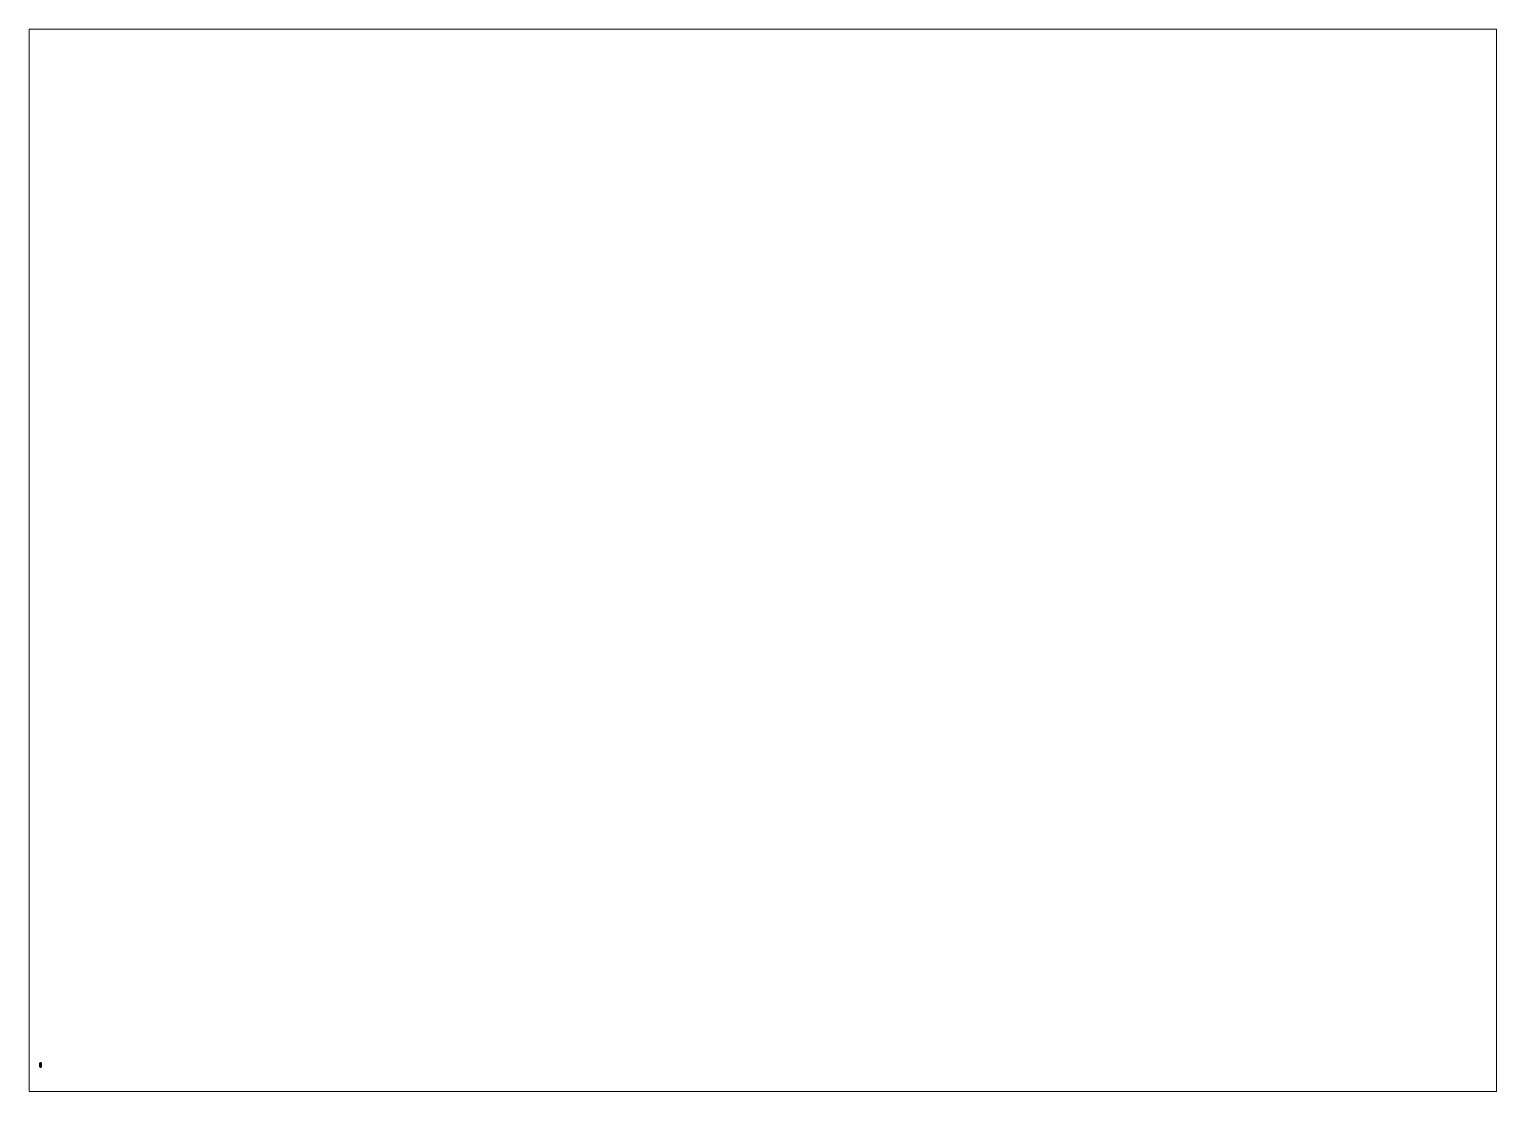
# Paper-space layout 'Layout1' of a CAD drawing. Extents: x 28 to 251, y 20 to 181.
# The model-space entities are those that its viewports show. They can reach past a viewport. Long polylines and large blocks are cut down to what shows.
import ezdxf

# ---------------------------------------------------------------- set-up
doc = ezdxf.new("R2010")
doc.units = 0
doc.layers.get('0').update_dxf_attribs({"linetype": 'CONTINUOUS'})
doc.layers.add('WHEELS', color=2, linetype='CONTINUOUS')

msp = doc.modelspace()

# ---------------------------------------------------------------- linework, layer by layer
at = {"layer": 'WHEELS'}
for points in [[(0.8, 3.12, 2.3), (0.8, 3.03, 1.97), (0.74, 2.95, 2.02), (0.74, 3.03, 2.3)], [(0.8, 3.03, 2.63), (0.8, 3.12, 2.3), (0.74, 3.03, 2.3), (0.74, 2.95, 2.58)], [(0.74, 1.97, 2.02), (0.74, 3.03, 2.3), (0.74, 2.95, 2.02), (0.74, 2.17, 1.81)], [(0.74, 1.89, 2.3), (0.74, 2.95, 2.58), (0.74, 3.03, 2.3), (0.74, 1.97, 2.02)], [(0.8, 3.03, 1.97), (0.8, 2.79, 1.73), (0.74, 2.75, 1.81), (0.74, 2.95, 2.02)], [(0.8, 2.79, 2.87), (0.8, 3.03, 2.63), (0.74, 2.95, 2.58), (0.74, 2.75, 2.79)], [(0.74, 2.17, 1.81), (0.74, 2.95, 2.02), (0.74, 2.75, 1.81), (0.74, 2.46, 1.73)], [(0.74, 1.97, 2.58), (0.74, 2.75, 2.79), (0.74, 2.95, 2.58), (0.74, 1.89, 2.3)], [(0.8, 2.79, 1.73), (0.8, 2.46, 1.64), (0.74, 2.46, 1.73), (0.74, 2.75, 1.81)], [(0.8, 2.46, 2.96), (0.8, 2.79, 2.87), (0.74, 2.75, 2.79), (0.74, 2.46, 2.87)], [(0.74, 2.17, 2.79), (0.74, 2.46, 2.87), (0.74, 2.75, 2.79), (0.74, 1.97, 2.58)], [(0.8, 2.46, 1.64), (0.8, 2.13, 1.73), (0.74, 2.17, 1.81), (0.74, 2.46, 1.73)], [(0.8, 2.13, 2.87), (0.8, 2.46, 2.96), (0.74, 2.46, 2.87), (0.74, 2.17, 2.79)], [(0.8, 2.13, 1.73), (0.8, 1.89, 1.97), (0.74, 1.97, 2.02), (0.74, 2.17, 1.81)], [(0.8, 1.89, 2.63), (0.8, 2.13, 2.87), (0.74, 2.17, 2.79), (0.74, 1.97, 2.58)], [(0.8, 1.89, 1.97), (0.8, 1.8, 2.3), (0.74, 1.89, 2.3), (0.74, 1.97, 2.02)], [(0.8, 1.8, 2.3), (0.8, 1.89, 2.63), (0.74, 1.97, 2.58), (0.74, 1.89, 2.3)], [(1.06, 3.12, 2.3), (1.06, 3.03, 1.97), (0.8, 3.03, 1.97), (0.8, 3.12, 2.3)], [(1.06, 3.03, 2.63), (1.06, 3.12, 2.3), (0.8, 3.12, 2.3), (0.8, 3.03, 2.63)], [(1.06, 3.03, 1.97), (1.06, 2.79, 1.73), (0.8, 2.79, 1.73), (0.8, 3.03, 1.97)], [(1.06, 2.79, 2.87), (1.06, 3.03, 2.63), (0.8, 3.03, 2.63), (0.8, 2.79, 2.87)], [(1.06, 2.79, 1.73), (1.06, 2.46, 1.64), (0.8, 2.46, 1.64), (0.8, 2.79, 1.73)], [(1.06, 2.46, 2.96), (1.06, 2.79, 2.87), (0.8, 2.79, 2.87), (0.8, 2.46, 2.96)], [(1.06, 2.46, 1.64), (1.06, 2.13, 1.73), (0.8, 2.13, 1.73), (0.8, 2.46, 1.64)], [(1.06, 2.13, 2.87), (1.06, 2.46, 2.96), (0.8, 2.46, 2.96), (0.8, 2.13, 2.87)], [(1.06, 2.13, 1.73), (1.06, 1.89, 1.97), (0.8, 1.89, 1.97), (0.8, 2.13, 1.73)], [(1.06, 1.89, 2.63), (1.06, 2.13, 2.87), (0.8, 2.13, 2.87), (0.8, 1.89, 2.63)], [(1.06, 1.89, 1.97), (1.06, 1.8, 2.3), (0.8, 1.8, 2.3), (0.8, 1.89, 1.97)], [(1.06, 1.8, 2.3), (1.06, 1.89, 2.63), (0.8, 1.89, 2.63), (0.8, 1.8, 2.3)], [(1.06, 3.03, 1.97), (1.06, 3.12, 2.3), (1.12, 3.03, 2.3), (1.12, 2.95, 2.02)], [(1.06, 3.12, 2.3), (1.06, 3.03, 2.63), (1.12, 2.95, 2.58), (1.12, 3.03, 2.3)], [(1.06, 2.79, 1.73), (1.06, 3.03, 1.97), (1.12, 2.95, 2.02), (1.12, 2.75, 1.81)], [(1.06, 3.03, 2.63), (1.06, 2.79, 2.87), (1.12, 2.75, 2.79), (1.12, 2.95, 2.58)], [(1.12, 2.74, 2.1), (1.12, 2.8, 2.3), (1.06, 2.74, 2.3), (1.06, 2.69, 2.14)], [(1.12, 2.8, 2.3), (1.12, 2.74, 2.5), (1.06, 2.69, 2.46), (1.06, 2.74, 2.3)], [(1.06, 2.46, 1.64), (1.06, 2.79, 1.73), (1.12, 2.75, 1.81), (1.12, 2.46, 1.73)], [(1.06, 2.79, 2.87), (1.06, 2.46, 2.96), (1.12, 2.46, 2.87), (1.12, 2.75, 2.79)], [(1.12, 2.57, 1.98), (1.12, 2.74, 2.1), (1.06, 2.69, 2.14), (1.06, 2.55, 2.03)], [(1.12, 2.74, 2.5), (1.12, 2.57, 2.62), (1.06, 2.55, 2.57), (1.06, 2.69, 2.46)], [(1.06, 2.69, 2.14), (1.06, 2.74, 2.3), (1.06, 2.64, 2.3), (1.06, 2.61, 2.19)], [(1.06, 2.74, 2.3), (1.06, 2.69, 2.46), (1.06, 2.61, 2.41), (1.06, 2.64, 2.3)], [(1.06, 2.69, 2.46), (1.06, 2.55, 2.57), (1.06, 2.52, 2.47), (1.06, 2.61, 2.41)], [(1.06, 2.55, 2.03), (1.06, 2.69, 2.14), (1.06, 2.61, 2.19), (1.06, 2.52, 2.13)], [(1.06, 2.61, 2.19), (1.06, 2.64, 2.3), (1.12, 2.61, 2.3)], [(1.06, 2.64, 2.3), (1.06, 2.61, 2.41), (1.12, 2.51, 2.44), (1.12, 2.61, 2.3)], [(1.06, 2.52, 2.13), (1.06, 2.61, 2.19), (1.12, 2.61, 2.3), (1.12, 2.51, 2.16)], [(1.06, 2.61, 2.41), (1.06, 2.52, 2.47), (1.12, 2.51, 2.44)], [(1.12, 2.35, 1.98), (1.12, 2.57, 1.98), (1.06, 2.55, 2.03), (1.06, 2.37, 2.03)], [(1.12, 2.57, 2.62), (1.12, 2.35, 2.62), (1.06, 2.37, 2.57), (1.06, 2.55, 2.57)], [(1.06, 2.55, 2.57), (1.06, 2.37, 2.57), (1.06, 2.4, 2.47), (1.06, 2.52, 2.47)], [(1.06, 2.37, 2.03), (1.06, 2.55, 2.03), (1.06, 2.52, 2.13), (1.06, 2.4, 2.13)], [(1.06, 2.4, 2.13), (1.06, 2.52, 2.13), (1.12, 2.51, 2.16)], [(1.06, 2.52, 2.47), (1.06, 2.4, 2.47), (1.12, 2.34, 2.39), (1.12, 2.51, 2.44)], [(1.06, 2.31, 2.19), (1.06, 2.4, 2.13), (1.12, 2.51, 2.16), (1.12, 2.34, 2.21)], [(1.06, 2.13, 1.73), (1.06, 2.46, 1.64), (1.12, 2.46, 1.73), (1.12, 2.17, 1.81)], [(1.06, 2.46, 2.96), (1.06, 2.13, 2.87), (1.12, 2.17, 2.79), (1.12, 2.46, 2.87)], [(1.06, 2.37, 2.57), (1.06, 2.23, 2.46), (1.06, 2.31, 2.41), (1.06, 2.4, 2.47)], [(1.06, 2.23, 2.14), (1.06, 2.37, 2.03), (1.06, 2.4, 2.13), (1.06, 2.31, 2.19)], [(1.06, 2.4, 2.47), (1.06, 2.31, 2.41), (1.12, 2.34, 2.39)], [(1.12, 2.18, 2.1), (1.12, 2.35, 1.98), (1.06, 2.37, 2.03), (1.06, 2.23, 2.14)], [(1.12, 2.35, 2.62), (1.12, 2.18, 2.5), (1.06, 2.23, 2.46), (1.06, 2.37, 2.57)], [(1.06, 2.28, 2.3), (1.06, 2.31, 2.19), (1.12, 2.34, 2.21)], [(1.06, 2.31, 2.41), (1.06, 2.28, 2.3), (1.12, 2.34, 2.21), (1.12, 2.34, 2.39)], [(1.06, 2.18, 2.3), (1.06, 2.23, 2.14), (1.06, 2.31, 2.19), (1.06, 2.28, 2.3)], [(1.06, 2.23, 2.46), (1.06, 2.18, 2.3), (1.06, 2.28, 2.3), (1.06, 2.31, 2.41)], [(1.12, 2.12, 2.3), (1.12, 2.18, 2.1), (1.06, 2.23, 2.14), (1.06, 2.18, 2.3)], [(1.12, 2.18, 2.5), (1.12, 2.12, 2.3), (1.06, 2.18, 2.3), (1.06, 2.23, 2.46)], [(1.06, 1.89, 1.97), (1.06, 2.13, 1.73), (1.12, 2.17, 1.81), (1.12, 1.97, 2.02)], [(1.06, 2.13, 2.87), (1.06, 1.89, 2.63), (1.12, 1.97, 2.58), (1.12, 2.17, 2.79)], [(1.06, 1.8, 2.3), (1.06, 1.89, 1.97), (1.12, 1.97, 2.02), (1.12, 1.89, 2.3)], [(1.06, 1.89, 2.63), (1.06, 1.8, 2.3), (1.12, 1.89, 2.3), (1.12, 1.97, 2.58)], [(1.12, 2.95, 2.02), (1.12, 3.03, 2.3), (1.12, 2.8, 2.3), (1.12, 2.74, 2.1)], [(1.12, 3.03, 2.3), (1.12, 2.95, 2.58), (1.12, 2.74, 2.5), (1.12, 2.8, 2.3)], [(1.12, 2.75, 1.81), (1.12, 2.95, 2.02), (1.12, 2.74, 2.1)], [(1.12, 2.95, 2.58), (1.12, 2.75, 2.79), (1.12, 2.57, 2.62), (1.12, 2.74, 2.5)], [(1.12, 2.46, 1.73), (1.12, 2.75, 1.81), (1.12, 2.74, 2.1), (1.12, 2.57, 1.98)], [(1.12, 2.75, 2.79), (1.12, 2.46, 2.87), (1.12, 2.35, 2.62), (1.12, 2.57, 2.62)], [(1.12, 2.61, 2.3), (1.12, 2.34, 2.21), (1.12, 2.51, 2.16)], [(1.12, 2.51, 2.44), (1.12, 2.34, 2.39), (1.12, 2.34, 2.21), (1.12, 2.61, 2.3)], [(1.12, 2.17, 1.81), (1.12, 2.46, 1.73), (1.12, 2.57, 1.98), (1.12, 2.35, 1.98)], [(1.12, 2.46, 2.87), (1.12, 2.17, 2.79), (1.12, 2.18, 2.5), (1.12, 2.35, 2.62)], [(1.12, 1.97, 2.02), (1.12, 2.17, 1.81), (1.12, 2.35, 1.98), (1.12, 2.18, 2.1)], [(1.12, 1.89, 2.3), (1.12, 1.97, 2.02), (1.12, 2.18, 2.1), (1.12, 2.12, 2.3)], [(1.12, 1.97, 2.58), (1.12, 1.89, 2.3), (1.12, 2.12, 2.3), (1.12, 2.18, 2.5)], [(1.12, 2.17, 2.79), (1.12, 1.97, 2.58), (1.12, 2.18, 2.5)]]:
    msp.add_3dface(points, dxfattribs=at)

psp = doc.layouts.get("Layout1")

# ---------------------------------------------------------------- viewports
at = {"layer": '0'}
psp.add_viewport(center=(139.22, 100.81), size=(222.76, 161.29), view_center_point=(210, 148.5), view_height=307.4901, dxfattribs=at)

doc.saveas('drawing.dxf')
